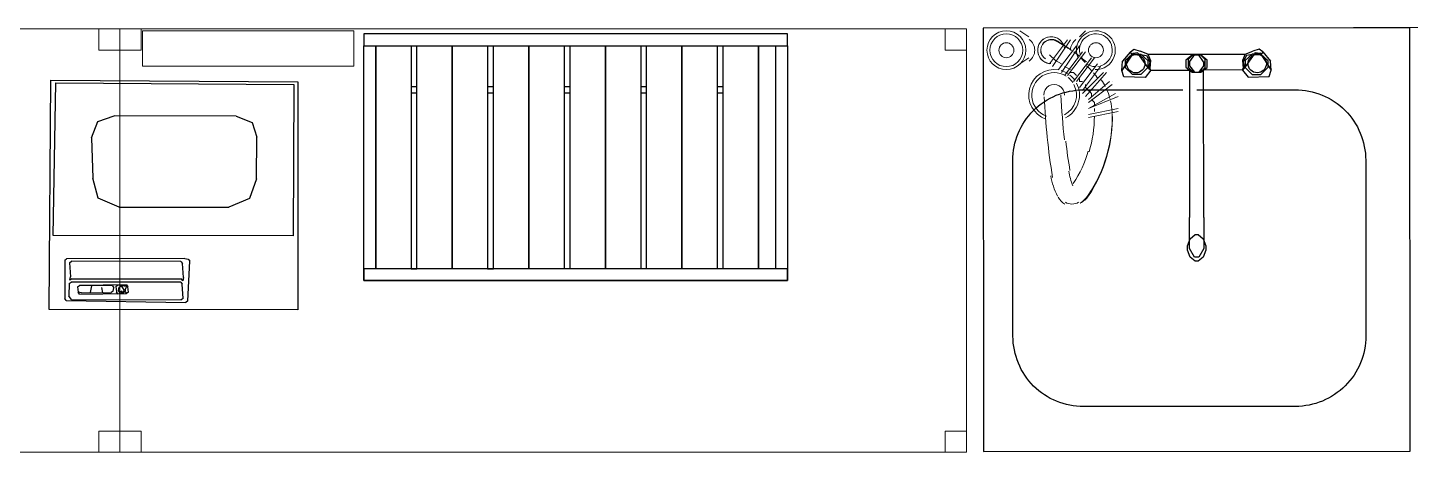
# Model space of a CAD drawing. Header units: millimetres. Extents: x -217779 to 263180, y 55413 to 130161.
# Drawn here: x -216687 to -214727, y 108848 to 109450 of the extents above; entities that cross this region are included whole.
import ezdxf

# ---------------------------------------------------------------- set-up
doc = ezdxf.new("R2010")
doc.units = ezdxf.units.MM
doc.layers.add('ТХ_пищеблок', color=30, linetype='Continuous', lineweight=20)
doc.layers.add('ТХ_привязка ТХ', color=7, linetype='Continuous', true_color=0x163d5c)

# ---------------------------------------------------------------- blocks, each defined once
blk = doc.blocks.new('A$C19c1ccfc')
at = {"layer": 'ТХ_пищеблок'}
blk.add_line((-8486.6, -20900.6), (-8823.6, -20900.6), dxfattribs=at)
at = {"layer": 'ТХ_пищеблок', "linetype": 'ByBlock', "lineweight": -2, "ltscale": 100}
for p, q in [((-9140.2, -20935.2), (-9135.2, -20931.2)), ((-9140.2, -20935.2), (-9135.2, -20931.2)), ((-9135.2, -20931.2), (-9126.2, -20934.1)), ((-9135.2, -20931.2), (-9126.2, -20934.1)), ((-8957.1, -20931), (-8966.1, -20934)), ((-8957.1, -20931), (-8966.1, -20934)), ((-8952.1, -20935), (-8957.1, -20931)), ((-8952.1, -20935), (-8957.1, -20931)), ((-9136.2, -20937.2), (-9152.1, -20961.2)), ((-9136.2, -20937.2), (-9152.1, -20961.2)), ((-9152.1, -20961.2), (-9151.2, -20948.2)), ((-9140.2, -20935.2), (-9151.2, -20948.2)), ((-9140.2, -20935.2), (-9151.2, -20948.2)), ((-9147.2, -20947.2), (-9137.2, -20938.2)), ((-9147.2, -20947.2), (-9137.2, -20938.2)), ((-9147.2, -20947.2), (-9147.1, -20957.2)), ((-9147.2, -20947.2), (-9147.1, -20957.2)), ((-9140.2, -20935.2), (-9138.2, -20938.2)), ((-9140.2, -20935.2), (-9138.2, -20938.2)), ((-9138.2, -20938.2), (-9136.2, -20937.2)), ((-9138.2, -20938.2), (-9136.2, -20937.2)), ((-9137.2, -20938.2), (-9125.2, -20938.1)), ((-9137.2, -20938.2), (-9125.2, -20938.1)), ((-9129.2, -20936.1), (-9136.2, -20937.2)), ((-9129.2, -20936.1), (-9136.2, -20937.2)), ((-9129.2, -20936.1), (-9128.2, -20938.1)), ((-9129.2, -20936.1), (-9128.2, -20938.1)), ((-9114.1, -20958.1), (-9128.2, -20938.1)), ((-9128.2, -20938.1), (-9117.2, -20940.1)), ((-9114.1, -20958.1), (-9128.2, -20938.1)), ((-9128.2, -20938.1), (-9117.2, -20940.1)), ((-9115.2, -20938.1), (-9126.2, -20934.1)), ((-9115.2, -20938.1), (-9126.2, -20934.1)), ((-9125.2, -20938.1), (-9115.2, -20947.1)), ((-9125.2, -20938.1), (-9115.2, -20947.1)), ((-9117.2, -20940.1), (-9112.2, -20949.1)), ((-9117.2, -20940.1), (-9112.2, -20949.1)), ((-9115.2, -20938.1), (-8977.1, -20938)), ((-9115.2, -20938.1), (-9111.2, -20947.1)), ((-9115.2, -20938.1), (-9111.2, -20947.1)), ((-9115.2, -20947.1), (-9115.1, -20957.1)), ((-9115.2, -20947.1), (-9115.1, -20957.1)), ((-9112.2, -20949.1), (-9114.1, -20958.1)), ((-9112.2, -20949.1), (-9114.1, -20958.1)), ((-9111.2, -20947.1), (-9112.1, -20958.1)), ((-9111.2, -20947.1), (-9112.1, -20958.1)), ((-9052.1, -20939.8), (-9061.1, -20946.8)), ((-9052.1, -20939.8), (-9061.1, -20946.8)), ((-9061.1, -20946.8), (-9061.1, -20956.8)), ((-9061.1, -20946.8), (-9061.1, -20956.8)), ((-9051.1, -20938.8), (-9058.1, -20945.8)), ((-9051.1, -20938.8), (-9058.1, -20945.8)), ((-9058.1, -20945.8), (-9058.1, -20956.8)), ((-9058.1, -20945.8), (-9058.1, -20956.8)), ((-9049.1, -20938.8), (-9056.1, -20948.8)), ((-9049.1, -20938.8), (-9056.1, -20948.8)), ((-9056.1, -20948.8), (-9056.1, -20954.6)), ((-9040.1, -20939.8), (-9052.1, -20939.8)), ((-9040.1, -20939.8), (-9052.1, -20939.8)), ((-9041.1, -20938.8), (-9051.1, -20938.8)), ((-9041.1, -20938.8), (-9051.1, -20938.8)), ((-9036.1, -20948.9), (-9043.1, -20938.8)), ((-9036.1, -20948.9), (-9043.1, -20938.8)), ((-9034.1, -20945.9), (-9041.1, -20938.8)), ((-9034.1, -20945.9), (-9041.1, -20938.8)), ((-9031.1, -20946.9), (-9040.1, -20939.8)), ((-9031.1, -20946.9), (-9040.1, -20939.8)), ((-9036, -20948.8), (-9036, -20954.6)), ((-9034.1, -20956.9), (-9034.1, -20945.9)), ((-9034.1, -20956.9), (-9034.1, -20945.9)), ((-9031.1, -20956.9), (-9031.1, -20946.9)), ((-9031.1, -20956.9), (-9031.1, -20946.9)), ((-8977.1, -20938), (-8981.1, -20947)), ((-8977.1, -20938), (-8981.1, -20947)), ((-8981.1, -20947), (-8980.1, -20958)), ((-8981.1, -20947), (-8980.1, -20958)), ((-8975.1, -20940), (-8980.1, -20949)), ((-8975.1, -20940), (-8980.1, -20949)), ((-8980.1, -20949), (-8978.1, -20958)), ((-8980.1, -20949), (-8978.1, -20958)), ((-8978.1, -20958), (-8964.1, -20938)), ((-8978.1, -20958), (-8964.1, -20938)), ((-8977.1, -20938), (-8966.1, -20934)), ((-8977.1, -20938), (-8966.1, -20934)), ((-8967.1, -20938), (-8977.1, -20947)), ((-8967.1, -20938), (-8977.1, -20947)), ((-8977.1, -20947), (-8977.1, -20957)), ((-8977.1, -20947), (-8977.1, -20957)), ((-8964.1, -20938), (-8975.1, -20940)), ((-8964.1, -20938), (-8975.1, -20940)), ((-8955.1, -20938), (-8967.1, -20938)), ((-8955.1, -20938), (-8967.1, -20938)), ((-8963.1, -20936), (-8964.1, -20938)), ((-8963.1, -20936), (-8964.1, -20938)), ((-8963.1, -20936), (-8956.1, -20937)), ((-8963.1, -20936), (-8956.1, -20937)), ((-8956.1, -20937), (-8940.1, -20961)), ((-8954.1, -20938), (-8956.1, -20937)), ((-8956.1, -20937), (-8940.1, -20961)), ((-8954.1, -20938), (-8956.1, -20937)), ((-8945.1, -20947), (-8955.1, -20938)), ((-8945.1, -20947), (-8955.1, -20938)), ((-8952.1, -20935), (-8954.1, -20938)), ((-8952.1, -20935), (-8954.1, -20938)), ((-8952.1, -20935), (-8941.1, -20948)), ((-8952.1, -20935), (-8941.1, -20948)), ((-8945.1, -20947), (-8945.1, -20957)), ((-8945.1, -20947), (-8945.1, -20957)), ((-8940.1, -20961), (-8941.1, -20948)), ((-9149.1, -20970.2), (-9152.1, -20961.2)), ((-9149.1, -20970.2), (-9152.1, -20961.2)), ((-9119.1, -20971.1), (-9149.1, -20970.2)), ((-9119.1, -20971.1), (-9149.1, -20970.2)), ((-9137.1, -20967.2), (-9147.1, -20957.2)), ((-9137.1, -20967.2), (-9147.1, -20957.2)), ((-9125.1, -20967.1), (-9137.1, -20967.2)), ((-9125.1, -20967.1), (-9137.1, -20967.2)), ((-9115.1, -20957.1), (-9125.1, -20967.1)), ((-9115.1, -20957.1), (-9125.1, -20967.1)), ((-9111.1, -20961.1), (-9119.1, -20971.1)), ((-9111.1, -20961.1), (-9119.1, -20971.1)), ((-9114.1, -20958.1), (-9111.1, -20961.1)), ((-9114.1, -20958.1), (-9111.1, -20961.1)), ((-9111.1, -20961.1), (-9112.1, -20958.1)), ((-9111.1, -20961.1), (-9112.1, -20958.1)), ((-9111.2, -20960.7), (-9056.1, -20960.7)), ((-9061.1, -20956.8), (-9052.1, -20963.8)), ((-9061.1, -20956.8), (-9052.1, -20963.8)), ((-9058.1, -20956.8), (-9051.1, -20963.8)), ((-9058.1, -20956.8), (-9051.1, -20963.8)), ((-9056.1, -20954.6), (-9049, -20963.8)), ((-9056.1, -20960.7), (-9055.9, -21169.7)), ((-9052.1, -20963.8), (-9040.1, -20963.8)), ((-9052.1, -20963.8), (-9040.1, -20963.8)), ((-9036, -20954.6), (-9043, -20963.8)), ((-9041.1, -20963.8), (-9034.1, -20956.9)), ((-9041.1, -20963.8), (-9034.1, -20956.9)), ((-9040.1, -20963.8), (-9031.1, -20956.9)), ((-9040.1, -20963.8), (-9031.1, -20956.9)), ((-8981, -20960.6), (-9036.1, -20960.7)), ((-9035.9, -21169.7), (-9036.1, -20960.7)), ((-8981.1, -20961), (-8980.1, -20958)), ((-8978.1, -20958), (-8981.1, -20961)), ((-8981.1, -20961), (-8980.1, -20958)), ((-8978.1, -20958), (-8981.1, -20961)), ((-8981.1, -20961), (-8973.1, -20971)), ((-8981.1, -20961), (-8973.1, -20971)), ((-8977.1, -20957), (-8967.1, -20967)), ((-8977.1, -20957), (-8967.1, -20967)), ((-8973.1, -20971), (-8943.1, -20970)), ((-8973.1, -20971), (-8943.1, -20970)), ((-8967.1, -20967), (-8955.1, -20967)), ((-8967.1, -20967), (-8955.1, -20967)), ((-8955.1, -20967), (-8945.1, -20957)), ((-8955.1, -20967), (-8945.1, -20957)), ((-8943.1, -20970), (-8940.1, -20961)), ((-8943.1, -20970), (-8940.1, -20961)), ((-9055.9, -21213.7), (-9055.9, -21169.7)), ((-9035.9, -21169.7), (-9035.9, -21213.7)), ((-9058.9, -21209.7), (-9054.9, -21199.7)), ((-9054.9, -21199.7), (-9047.9, -21193.7)), ((-9047.9, -21193.7), (-9043.9, -21193.7)), ((-9043.9, -21193.7), (-9036.9, -21199.7)), ((-9036.9, -21199.7), (-9032.9, -21209.7)), ((-9058.9, -21215.7), (-9058.9, -21209.7)), ((-9054.9, -21225.7), (-9058.9, -21215.7)), ((-9048.9, -21225.7), (-9055.9, -21213.7)), ((-9047.9, -21231.7), (-9054.9, -21225.7)), ((-9042.9, -21225.7), (-9048.9, -21225.7)), ((-9036.9, -21225.7), (-9043.9, -21231.7)), ((-9035.9, -21213.7), (-9042.9, -21225.7)), ((-9032.9, -21215.7), (-9036.9, -21225.7)), ((-9032.9, -21209.7), (-9032.9, -21215.7)), ((-9043.9, -21231.7), (-9047.9, -21231.7))]:
    blk.add_line(p, q, dxfattribs=at)
blk = doc.blocks.new('A$C6fdb3df6')
at = {"layer": 'ТХ_пищеблок', "lineweight": -2}
for points in [[(-16070.3, 8249.6), (-16422.8, 8249.9), (-16420, 8574.8), (-16070.3, 8572.6), (-16070.3, 8249.6), (-16070.3, 8249.6)], [(-16076.5, 8354.3), (-16416.7, 8354.8), (-16413.2, 8571.2), (-16075.9, 8568.6), (-16076.5, 8354.3), (-16076.5, 8354.3)], [(-16362.8, 8493.3), (-16353.8, 8516.4), (-16330.2, 8524.5)], [(-16157.7, 8523.8), (-16330.2, 8524.5)], [(-16157.7, 8523.8), (-16134.6, 8514.9), (-16128.4, 8494)], [(-16362.8, 8493.3), (-16360.5, 8436.2)], [(-16128.9, 8435), (-16128.4, 8494)], [(-16323.3, 8395.1), (-16353.1, 8407.8), (-16360.5, 8436.2)], [(-16128.9, 8435), (-16138.8, 8407.1), (-16168, 8395)], [(-16323.3, 8395.1), (-16168, 8395)], [(-16400.6, 8319.9), (-16397.8, 8321.9)], [(-16400.6, 8319.9), (-16400.3, 8265.7)], [(-16230.1, 8322.1), (-16397.8, 8321.9)], [(-16393.8, 8316.3), (-16391, 8318.3)], [(-16393.8, 8316.3), (-16392.4, 8296.3)], [(-16235.7, 8318.1), (-16391, 8318.3)], [(-16235.7, 8318.1), (-16233.8, 8315.3)], [(-16232.3, 8295.3), (-16233.8, 8315.3)], [(-16230.1, 8322.1), (-16225.3, 8321.2), (-16223.4, 8318.4)], [(-16225.8, 8262.1), (-16223.4, 8318.4)], [(-16390.4, 8293.5), (-16393.3, 8291.5), (-16392.4, 8296.3)], [(-16390.4, 8293.5), (-16235.2, 8293.4)], [(-16232.3, 8295.3), (-16233.2, 8290.6), (-16235.2, 8293.4)], [(-16394.1, 8286.8), (-16394.6, 8269.6)], [(-16394.1, 8286.8), (-16391.3, 8288.7)], [(-16236, 8288.6), (-16391.3, 8288.7)], [(-16382.6, 8282.3), (-16379.7, 8284.2)], [(-16382.6, 8282.3), (-16379.7, 8284.2)], [(-16382.6, 8282.3), (-16381.4, 8274.7)], [(-16382.6, 8282.3), (-16381.4, 8274.7)], [(-16379.5, 8271.9), (-16381.4, 8274.7)], [(-16376.6, 8273.8), (-16381.4, 8274.7)], [(-16313.1, 8284.9), (-16379.7, 8284.2)], [(-16333, 8283.4), (-16379.7, 8284.2)], [(-16379.5, 8271.9), (-16312.8, 8272.5)], [(-16376.6, 8273.8), (-16334.7, 8273.9)], [(-16362.6, 8283.7), (-16364.3, 8274.1)], [(-16348.2, 8281.2), (-16347.1, 8273.6)], [(-16331.9, 8275.8), (-16334.7, 8273.9)], [(-16333, 8283.4), (-16331.1, 8280.6)], [(-16331.9, 8275.8), (-16331.1, 8280.6)], [(-16328.3, 8282.6), (-16325.5, 8284.6)], [(-16328.3, 8282.6), (-16327.1, 8275)], [(-16325.2, 8272.2), (-16327.1, 8275)], [(-16315.9, 8282.9), (-16325.5, 8284.6)], [(-16325.2, 8272.2), (-16314.8, 8275.3)], [(-16324.3, 8277), (-16323.5, 8281.8), (-16320.7, 8283.7), (-16318.7, 8280.9), (-16316.7, 8278.1), (-16317.6, 8273.3), (-16319.5, 8276.1), (-16322.3, 8274.2), (-16324.3, 8277), (-16324.3, 8277)], [(-16315.9, 8282.9), (-16313.1, 8284.9), (-16313.9, 8280.1)], [(-16314.8, 8275.3), (-16313.9, 8280.1)], [(-16314.8, 8275.3), (-16312.8, 8272.5)], [(-16313.1, 8284.9), (-16311.1, 8282)], [(-16310, 8274.5), (-16312.8, 8272.5)], [(-16310, 8274.5), (-16311.1, 8282)], [(-16236, 8288.6), (-16234, 8285.8)], [(-16232.6, 8265.8), (-16234, 8285.8)], [(-16398.3, 8262.8), (-16400.3, 8265.7)], [(-16398.3, 8262.8), (-16228.7, 8260.2)], [(-16390.7, 8264), (-16392.7, 8266.8), (-16394.6, 8269.6)], [(-16390.7, 8264), (-16235.4, 8263.8)], [(-16232.6, 8265.8), (-16235.4, 8263.8)], [(-16225.8, 8262.1), (-16228.7, 8260.2)]]:
    blk.add_lwpolyline(points, dxfattribs=at)

msp = doc.modelspace()

# ---------------------------------------------------------------- linework, layer by layer
at = {"layer": 'ТХ_пищеблок', "lineweight": -2, "ltscale": 100}
msp.add_lwpolyline([(-214727.6, 109450), (-215332.6, 109449.5), (-215332.1, 108849.5), (-214727.1, 108850), (-214727.6, 109450)], dxfattribs=at)
at = {"layer": 'ТХ_пищеблок', "ltscale": 0.1, "elevation": 0}
for points in [[(-216556.1, 108848.4), (-217756.1, 108848.4), (-217756.1, 109448.4), (-216556.1, 109448.4)], [(-216556.1, 109448.4), (-216586.1, 109448.4), (-216586.1, 109418.4), (-216556.1, 109418.4)], [(-215356.1, 108848.4), (-216556.1, 108848.4), (-216556.1, 109448.4), (-215356.1, 109448.4)], [(-216556.1, 109448.4), (-216526.1, 109448.4), (-216526.1, 109418.4), (-216556.1, 109418.4)], [(-215356.1, 109448.4), (-215386.1, 109448.4), (-215386.1, 109418.4), (-215356.1, 109418.4)], [(-216556.1, 108848.4), (-216586.1, 108848.4), (-216586.1, 108878.4), (-216556.1, 108878.4)], [(-216556.1, 108848.4), (-216526.1, 108848.4), (-216526.1, 108878.4), (-216556.1, 108878.4)], [(-215356.1, 108848.4), (-215386.1, 108848.4), (-215386.1, 108878.4), (-215356.1, 108878.4)]]:
    msp.add_lwpolyline(points, close=True, dxfattribs=at)
at = {"layer": 'ТХ_пищеблок', "lineweight": 0, "elevation": 0}
msp.add_lwpolyline([(-216524.4, 109395.5), (-216524.4, 109445.5), (-216224.4, 109445.5), (-216224.4, 109395.5)], close=True, dxfattribs=at)
at = {"layer": 'ТХ_пищеблок', "lineweight": -2}
for points in [[(-215609.7, 109441.1), (-216210.2, 109441.1), (-216210.2, 109424.4), (-215609.7, 109424.4)], [(-216193.5, 109374.4), (-216193.5, 109424.4)], [(-216085, 109374.4), (-216085, 109424.4)], [(-215976.5, 109374.4), (-215976.5, 109424.4)], [(-215868, 109374.4), (-215868, 109424.4)], [(-215759.5, 109374.4), (-215759.5, 109424.4)], [(-215651, 109374.4), (-215651, 109424.4)], [(-216193.5, 109357.7), (-216193.5, 109374.4)], [(-216085, 109357.7), (-216085, 109374.4)], [(-215976.5, 109357.7), (-215976.5, 109374.4)], [(-215868, 109357.7), (-215868, 109374.4)], [(-215759.5, 109357.7), (-215759.5, 109374.4)], [(-215651, 109357.7), (-215651, 109374.4)], [(-216143.4, 109357.7), (-216135.1, 109357.7), (-216135.1, 109366), (-216143.4, 109366)], [(-216026.6, 109357.7), (-216026.6, 109366), (-216034.9, 109366), (-216034.9, 109357.7)], [(-215926.4, 109357.7), (-215918.1, 109357.7), (-215918.1, 109366), (-215926.4, 109366)], [(-215817.9, 109357.7), (-215809.6, 109357.7), (-215809.6, 109366), (-215817.9, 109366)], [(-215709.5, 109357.7), (-215701.1, 109357.7), (-215701.1, 109366), (-215709.5, 109366)]]:
    msp.add_lwpolyline(points, close=True, dxfattribs=at)
at = {"layer": 'ТХ_пищеблок', "lineweight": 0}
for points in [[(-215267.9, 109437.1), (-215280.5, 109445.6)], [(-215212.8, 109432.9), (-215238.2, 109399)], [(-215234, 109394.8), (-215208.6, 109432.9)], [(-215195.9, 109437.1), (-215187.5, 109445.6)], [(-215229.8, 109403.3), (-215238.2, 109411.7), (-215229.8, 109403.3), (-215221.3, 109399)], [(-215200.2, 109424.4), (-215225.5, 109390.6)], [(-215221.3, 109386.4), (-215195.9, 109424.4)], [(-215191.7, 109416), (-215217.1, 109382.1)], [(-215212.8, 109382.1), (-215187.5, 109416)], [(-215267.9, 109407.5), (-215280.5, 109399)], [(-215208.6, 109390.6), (-215217.1, 109394.8)], [(-215179, 109407.5), (-215204.4, 109373.7)], [(-215200.2, 109373.7), (-215174.8, 109407.5)], [(-215170.5, 109399), (-215195.9, 109365.2)], [(-215191.7, 109361), (-215166.3, 109394.8)], [(-215200.2, 109382.1), (-215204.4, 109386.4), (-215208.6, 109386.4), (-215204.4, 109386.4)], [(-215191.7, 109373.7), (-215195.9, 109373.7), (-215195.9, 109377.9), (-215195.9, 109373.7)], [(-215162.1, 109386.4), (-215191.7, 109356.7)], [(-215187.5, 109352.5), (-215157.8, 109386.4)], [(-215153.6, 109373.7), (-215183.2, 109348.3)], [(-215179, 109352.5), (-215179, 109356.7), (-215183.2, 109361), (-215187.5, 109365.2), (-215187.5, 109369.4), (-215187.5, 109365.2), (-215183.2, 109361), (-215179, 109356.7)], [(-215183.2, 109344), (-215149.4, 109369.4)], [(-215183.2, 109335.6), (-215140.9, 109352.5), (-215183.2, 109335.6), (-215145.1, 109356.7)], [(-215140.9, 109335.6), (-215183.2, 109327.1)], [(-215174.8, 109339.8), (-215174.8, 109344), (-215179, 109348.3), (-215174.8, 109344)], [(-215174.8, 109331.3), (-215174.8, 109335.6)], [(-215183.2, 109322.9), (-215140.9, 109331.3)]]:
    msp.add_lwpolyline(points, close=True, dxfattribs=at)
for points in [[(-215267.1, 109402.8, 0.502962), (-215267.1, 109433.4, -0.502962)], [(-215219.2, 109426.9, 1.639573), (-215238.8, 109399.2, -1.639573)], [(-215218.3, 109424.9, 1.879148), (-215236.5, 109399.1, -1.879148)], [(-215200.9, 109433.4, 0.232603), (-215208.6, 109418.4, -0.232603)], [(-215173.8, 109390.6, 3.349514), (-215198.3, 109408.2, -3.349514)], [(-215170.1, 109395, 2.5734), (-215195.5, 109413.5, -2.5734)], [(-215217.2, 109420.1, 0.039911), (-215217.7, 109423.1, -0.039911)], [(-215196.4, 109409.9, 0.006878), (-215204.1, 109415.7, -0.006878)], [(-215194, 109408.9, 0.111571), (-215188, 109400.6, -0.111571)], [(-215185.9, 109401.6, 0.006867), (-215193.3, 109407.6, -0.006867)], [(-215178.7, 109389, 0.020071), (-215185.9, 109396.1, -0.020071)], [(-215184.9, 109398.3, 0.121122), (-215174.3, 109394.9, -0.121122)], [(-215225.9, 109390.1, 0.921844), (-215243.5, 109320.6, -0.921844)], [(-215215, 109381.5, 1.108707), (-215242.9, 109324.8, -1.108707)], [(-215212.7, 109385, 0.071497), (-215222, 109389.2, -0.071497)], [(-215215.8, 109322.4, 0.423103), (-215200.2, 109371.6, -0.423103)], [(-215205.5, 109372.3, 0.075801), (-215212, 109379.4, -0.075801)], [(-215202.5, 109375.3, 0.071236), (-215209.4, 109382.7, -0.071236)], [(-215169.6, 109378, 0.021049), (-215176.2, 109386.2, -0.021049)], [(-215159.4, 109366.5, 0.030446), (-215165, 109376, -0.030446)], [(-215217.1, 109354.6, 1.000049), (-215246.7, 109354.6, -1.000049)], [(-215245.8, 109352.1, 0.030153), (-215234, 109237.7, -0.030153)], [(-215222.3, 109354.6, 0.008531), (-215217.4, 109291, -0.008531)], [(-215217.1, 109326.6, 0.413779), (-215203.8, 109369.4, -0.413779)], [(-215152.8, 109349.9, 0.038822), (-215157.7, 109363.1, -0.038822)], [(-215149.5, 109330.5, 0.043708), (-215151.9, 109346.2, -0.043708)], [(-215182.3, 109274, 0.073497), (-215174.8, 109324.8, -0.073497)], [(-215215.1, 109289.4, 0.021688), (-215209.4, 109247.7, -0.021688)], [(-215204.8, 109229.5, 0.086562), (-215183.8, 109275.1, -0.086562)], [(-215236.7, 109240, 0.076793), (-215226.9, 109211.3, -0.076793)], [(-215211.2, 109246.8, 0.048642), (-215205.5, 109225.8, -0.048642)], [(-215226.2, 109209.9, 0.128446), (-215216.6, 109200, -0.128446)], [(-215215.9, 109202.7, 0.263202), (-215197.2, 109202.6, -0.263202)]]:
    msp.add_lwpolyline(points, format="xyb", close=True, dxfattribs=at)
for points in [[(-215226.7, 109430.8, -0.016359), (-215207.1, 109417.9, 0.016359), (-215228.1, 109430.5, 1.000109), (-215244.1, 109405.7, -1.000109), (-215226.7, 109430.8)], [(-215183.1, 109211.6, -0.098402), (-215195, 109201.3, 0.098402), (-215183.7, 109212.7, 0.153885), (-215149.4, 109328.5, -0.153885), (-215183.1, 109211.6)]]:
    msp.add_lwpolyline(points, format="xyb", dxfattribs=at)
for points in [[(-215208.6, 109432.9), (-215208.6, 109432.9)], [(-215208.6, 109432.9), (-215208.6, 109432.9)], [(-215200.2, 109424.4), (-215200.2, 109424.4)], [(-215200.2, 109424.4), (-215200.2, 109424.4)], [(-215187.5, 109416), (-215187.5, 109416)], [(-215187.5, 109416), (-215187.5, 109416)], [(-215234, 109399), (-215234, 109399)], [(-215234, 109399), (-215234, 109399)], [(-215179, 109407.5), (-215179, 109407.5)], [(-215179, 109407.5), (-215179, 109407.5)], [(-215166.3, 109399), (-215166.3, 109399)], [(-215166.3, 109399), (-215166.3, 109399)], [(-215225.5, 109390.6), (-215225.5, 109390.6)], [(-215225.5, 109390.6), (-215225.5, 109390.6)], [(-215212.8, 109382.1), (-215212.8, 109382.1)], [(-215212.8, 109382.1), (-215212.8, 109382.1)], [(-215204.4, 109373.7), (-215204.4, 109373.7)], [(-215204.4, 109373.7), (-215204.4, 109373.7)], [(-215157.8, 109386.4), (-215157.8, 109386.4)], [(-215157.8, 109386.4), (-215157.8, 109386.4)], [(-215149.4, 109373.7), (-215149.4, 109373.7)], [(-215149.4, 109373.7), (-215149.4, 109373.7)], [(-215195.9, 109365.2), (-215195.9, 109365.2)], [(-215195.9, 109365.2), (-215195.9, 109365.2)], [(-215187.5, 109356.7), (-215187.5, 109356.7)], [(-215187.5, 109356.7), (-215187.5, 109356.7)], [(-215145.1, 109352.5), (-215145.1, 109352.5)], [(-215145.1, 109352.5), (-215145.1, 109352.5)], [(-215183.2, 109344), (-215183.2, 109344)], [(-215183.2, 109344), (-215183.2, 109344)], [(-215183.2, 109335.6), (-215183.2, 109335.6)], [(-215183.2, 109335.6), (-215183.2, 109335.6)], [(-215183.2, 109327.1), (-215183.2, 109327.1)], [(-215183.2, 109327.1), (-215183.2, 109327.1)], [(-215140.9, 109331.3), (-215140.9, 109331.3)], [(-215140.9, 109331.3), (-215140.9, 109331.3)]]:
    msp.add_lwpolyline(points, dxfattribs=at)
at = {"layer": 'ТХ_пищеблок', "lineweight": -2}
for points in [[(-216026.6, 109108.3), (-216026.6, 109357.7), (-216026.6, 109374.4), (-216026.6, 109424.4), (-215976.5, 109424.4), (-215918.1, 109424.4), (-215609.7, 109424.4), (-215609.7, 109091.6), (-216210.2, 109091.6), (-216210.2, 109424.4), (-216193.5, 109424.4), (-216143.4, 109424.4), (-216085, 109424.4), (-216034.9, 109424.4), (-216034.9, 109374.4), (-216034.9, 109357.7), (-216034.9, 109108.3)], [(-216143.4, 109424.4), (-216143.4, 109374.4), (-216143.4, 109357.7), (-216143.4, 109108.3)], [(-216135.1, 109108.3), (-216135.1, 109357.7), (-216135.1, 109374.4), (-216135.1, 109424.4)], [(-215926.4, 109424.4), (-215926.4, 109374.4), (-215926.4, 109357.7), (-215926.4, 109108.3)], [(-215918.1, 109108.3), (-215918.1, 109357.7), (-215918.1, 109374.4), (-215918.1, 109424.4)], [(-215817.9, 109424.4), (-215817.9, 109374.4), (-215817.9, 109357.7), (-215817.9, 109108.3)], [(-215809.6, 109108.3), (-215809.6, 109357.7), (-215809.6, 109374.4), (-215809.6, 109424.4)], [(-215709.5, 109424.4), (-215709.5, 109374.4), (-215709.5, 109357.7), (-215709.5, 109108.3)], [(-215701.1, 109108.3), (-215701.1, 109357.7), (-215701.1, 109374.4), (-215701.1, 109424.4)], [(-215627, 109424.4), (-215627, 109108.3)], [(-216193.5, 109357.7), (-216193.5, 109366), (-216193.5, 109357.7)], [(-216193.5, 109108.3), (-216193.5, 109357.7)], [(-216193.5, 109357.7), (-216193.5, 109108.3)], [(-216085, 109357.7), (-216085, 109366), (-216085, 109357.7)], [(-216085, 109108.3), (-216085, 109357.7)], [(-216085, 109357.7), (-216085, 109108.3)], [(-215976.5, 109357.7), (-215976.5, 109366), (-215976.5, 109357.7)], [(-215976.5, 109108.3), (-215976.5, 109357.7)], [(-215976.5, 109357.7), (-215976.5, 109108.3)], [(-215868, 109357.7), (-215868, 109366), (-215868, 109357.7)], [(-215868, 109108.3), (-215868, 109357.7)], [(-215868, 109357.7), (-215868, 109108.3)], [(-215759.5, 109357.7), (-215759.5, 109366), (-215759.5, 109357.7)], [(-215759.5, 109108.3), (-215759.5, 109357.7)], [(-215759.5, 109357.7), (-215759.5, 109108.3)], [(-215651, 109357.7), (-215651, 109366), (-215651, 109357.7)], [(-215651, 109108.3), (-215651, 109357.7)], [(-215651, 109357.7), (-215651, 109108.3)], [(-216193.5, 109108.3), (-216193.5, 109108.3)], [(-216193.5, 109108.3), (-216193.5, 109108.3)], [(-216193.5, 109108.3), (-216193.5, 109108.3)], [(-216143.4, 109108.3), (-216143.4, 109108.3)], [(-216143.4, 109108.3), (-216135.1, 109108.3), (-216143.4, 109108.3)], [(-216135.1, 109108.3), (-216135.1, 109108.3)], [(-216085, 109108.3), (-216085, 109108.3)], [(-216085, 109108.3), (-216085, 109108.3)], [(-216085, 109108.3), (-216085, 109108.3)], [(-216034.9, 109108.3), (-216034.9, 109108.3)], [(-216026.6, 109108.3), (-216034.9, 109108.3), (-216026.6, 109108.3)], [(-216026.6, 109108.3), (-216026.6, 109108.3)], [(-215976.5, 109108.3), (-215976.5, 109108.3)], [(-215976.5, 109108.3), (-215976.5, 109108.3)], [(-215976.5, 109108.3), (-215976.5, 109108.3)], [(-215918.1, 109108.3), (-215918.1, 109108.3)], [(-215918.1, 109108.3), (-215918.1, 109108.3)], [(-215918.1, 109108.3), (-215918.1, 109108.3)]]:
    msp.add_lwpolyline(points, dxfattribs=at)
at = {"layer": 'ТХ_пищеблок', "lineweight": -2, "ltscale": 100}
msp.add_lwpolyline([(-215029.5, 109362.1), (-214890.3, 109362.2, -0.414214), (-214790.2, 109262.3), (-214790, 109013.4, -0.414214), (-214889.9, 108913.4), (-215190.2, 108913.1, -0.414214), (-215290.2, 109013), (-215290.5, 109261.8, -0.414214), (-215190.6, 109361.9), (-215049.5, 109362)], format="xyb", dxfattribs=at)
at = {"layer": 'ТХ_пищеблок', "lineweight": -2, "elevation": -814.1}
msp.add_lwpolyline([(-215609.7, 109108.3), (-216210.2, 109108.3), (-216210.2, 109091.6), (-215609.7, 109091.6)], close=True, dxfattribs=at)
at = {"layer": 'ТХ_пищеблок', "lineweight": 0}
for centre, radius in [((-215299.6, 109418.1), 27.5), ((-215299.6, 109418.1), 27.5), ((-215299.6, 109418.1), 23.3), ((-215299.6, 109418.1), 23.3), ((-215299.6, 109418.1), 10.6), ((-215299.6, 109418.1), 10.6), ((-215172.6, 109418.1), 10.6), ((-215172.6, 109418.1), 10.6)]:
    msp.add_circle(centre, radius, dxfattribs=at)
at = {"layer": 'ТХ_пищеблок', "linetype": 'ByBlock', "lineweight": -2, "ltscale": 100}
for centre in [(-215116.1, 109399), (-215116.1, 109399), (-214944, 109399.2), (-214944, 109399.2)]:
    msp.add_circle(centre, 13, dxfattribs=at)

# ---------------------------------------------------------------- block references
msp.add_blockref('A$C6fdb3df6', (-200233.9, 100800.7))
at = {"layer": 'ТХ_привязка ТХ', "color": 1, "ltscale": 100}
msp.add_blockref('A$C19c1ccfc', (-205983.9, 130350.7), dxfattribs=at)

doc.saveas('drawing.dxf')
